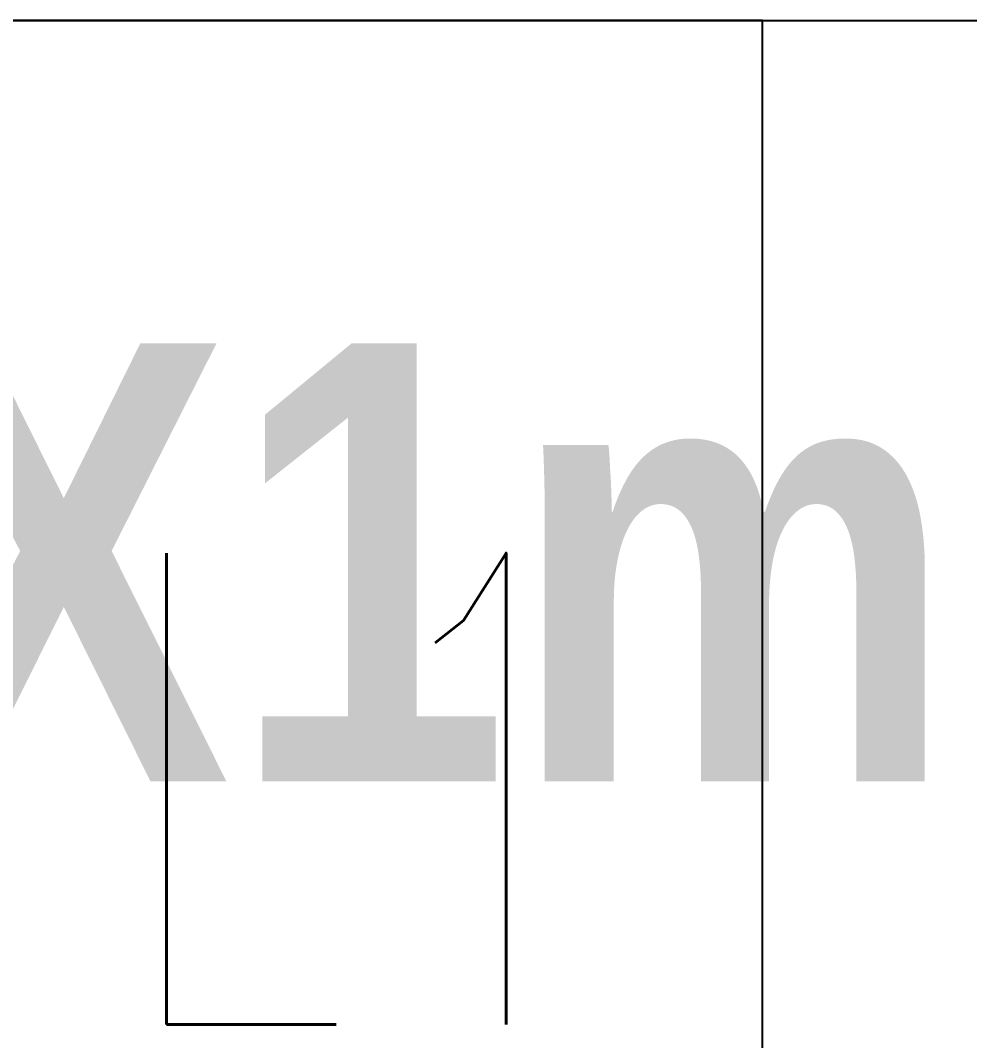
# Model space of a CAD drawing. Header units: millimetres. Extents: x -92759 to 184353, y -15225 to 86714.
# Drawn here: x -37451 to -36747, y 72284 to 73041 of the extents above; entities that cross this region are included whole.
import ezdxf

# ---------------------------------------------------------------- set-up
doc = ezdxf.new("R2010")
doc.units = ezdxf.units.MM
for name, color, linetype in [('0-1', 9, 'Continuous'), ('A-_WALLPRTN_E', 8, 'Continuous'), ('E-LIGHT----E', 1, 'Continuous'), ('FURNITURE STORE', 30, 'Continuous')]:
    doc.layers.add(name, color=color, linetype=linetype)
doc.styles.add('Arial Narrow_B_2', font='ARIALNB.TTF', dxfattribs={"height": 180})
doc.styles.add('T3', font='simplex.shx', dxfattribs={"width": 0.7, "height": 300})

# ---------------------------------------------------------------- blocks, each defined once
blk = doc.blocks.new('A$Cb2bf8f38')
at = {"layer": 'A-_WALLPRTN_E'}
blk.add_line((2450, 40500), (7200, 40500), dxfattribs=at)
at = {"layer": 'FURNITURE STORE', "color": 8}
blk.add_lwpolyline([(6032.78, 38500), (6032.78, 40500), (5032.78, 40500), (5032.78, 38500)], close=True, dxfattribs=at)
at = {"layer": 'FURNITURE STORE', "color": 8, "insert": (4003.66, 40260.21), "char_height": 325, "width": 2694.7978, "attachment_point": 1, "style": 'Arial Narrow_B_2'}
blk.add_mtext('2 PCS 2X1m \\PHEAVY DUTY \\PRACK', dxfattribs=at)
blk = doc.blocks.new('L1S-W')
at = {"layer": 'E-LIGHT----E', "color": 1, "lineweight": 18, "style": 'T3', "width": 0.7}
blk.add_text('L1', height=350, dxfattribs=at).set_placement((-1164.06, 417.33))
blk = doc.blocks.new('EL_B8_L1_R4')
at = {"layer": 'E-LIGHT----E', "color": 0}
blk.add_blockref('L1S-W', (17505.43, -1221.14), dxfattribs=at)

msp = doc.modelspace()

# ---------------------------------------------------------------- block references
at = {"layer": '0-1'}
msp.add_blockref('A$Cb2bf8f38', (-42933.02, 32541.24), dxfattribs=at)

# ---------------------------------------------------------------- next in the draw order: block references
at = {"color": 0}
msp.add_blockref('EL_B8_L1_R4', (-53725.95, 73099.58), dxfattribs=at)

doc.saveas('drawing.dxf')
